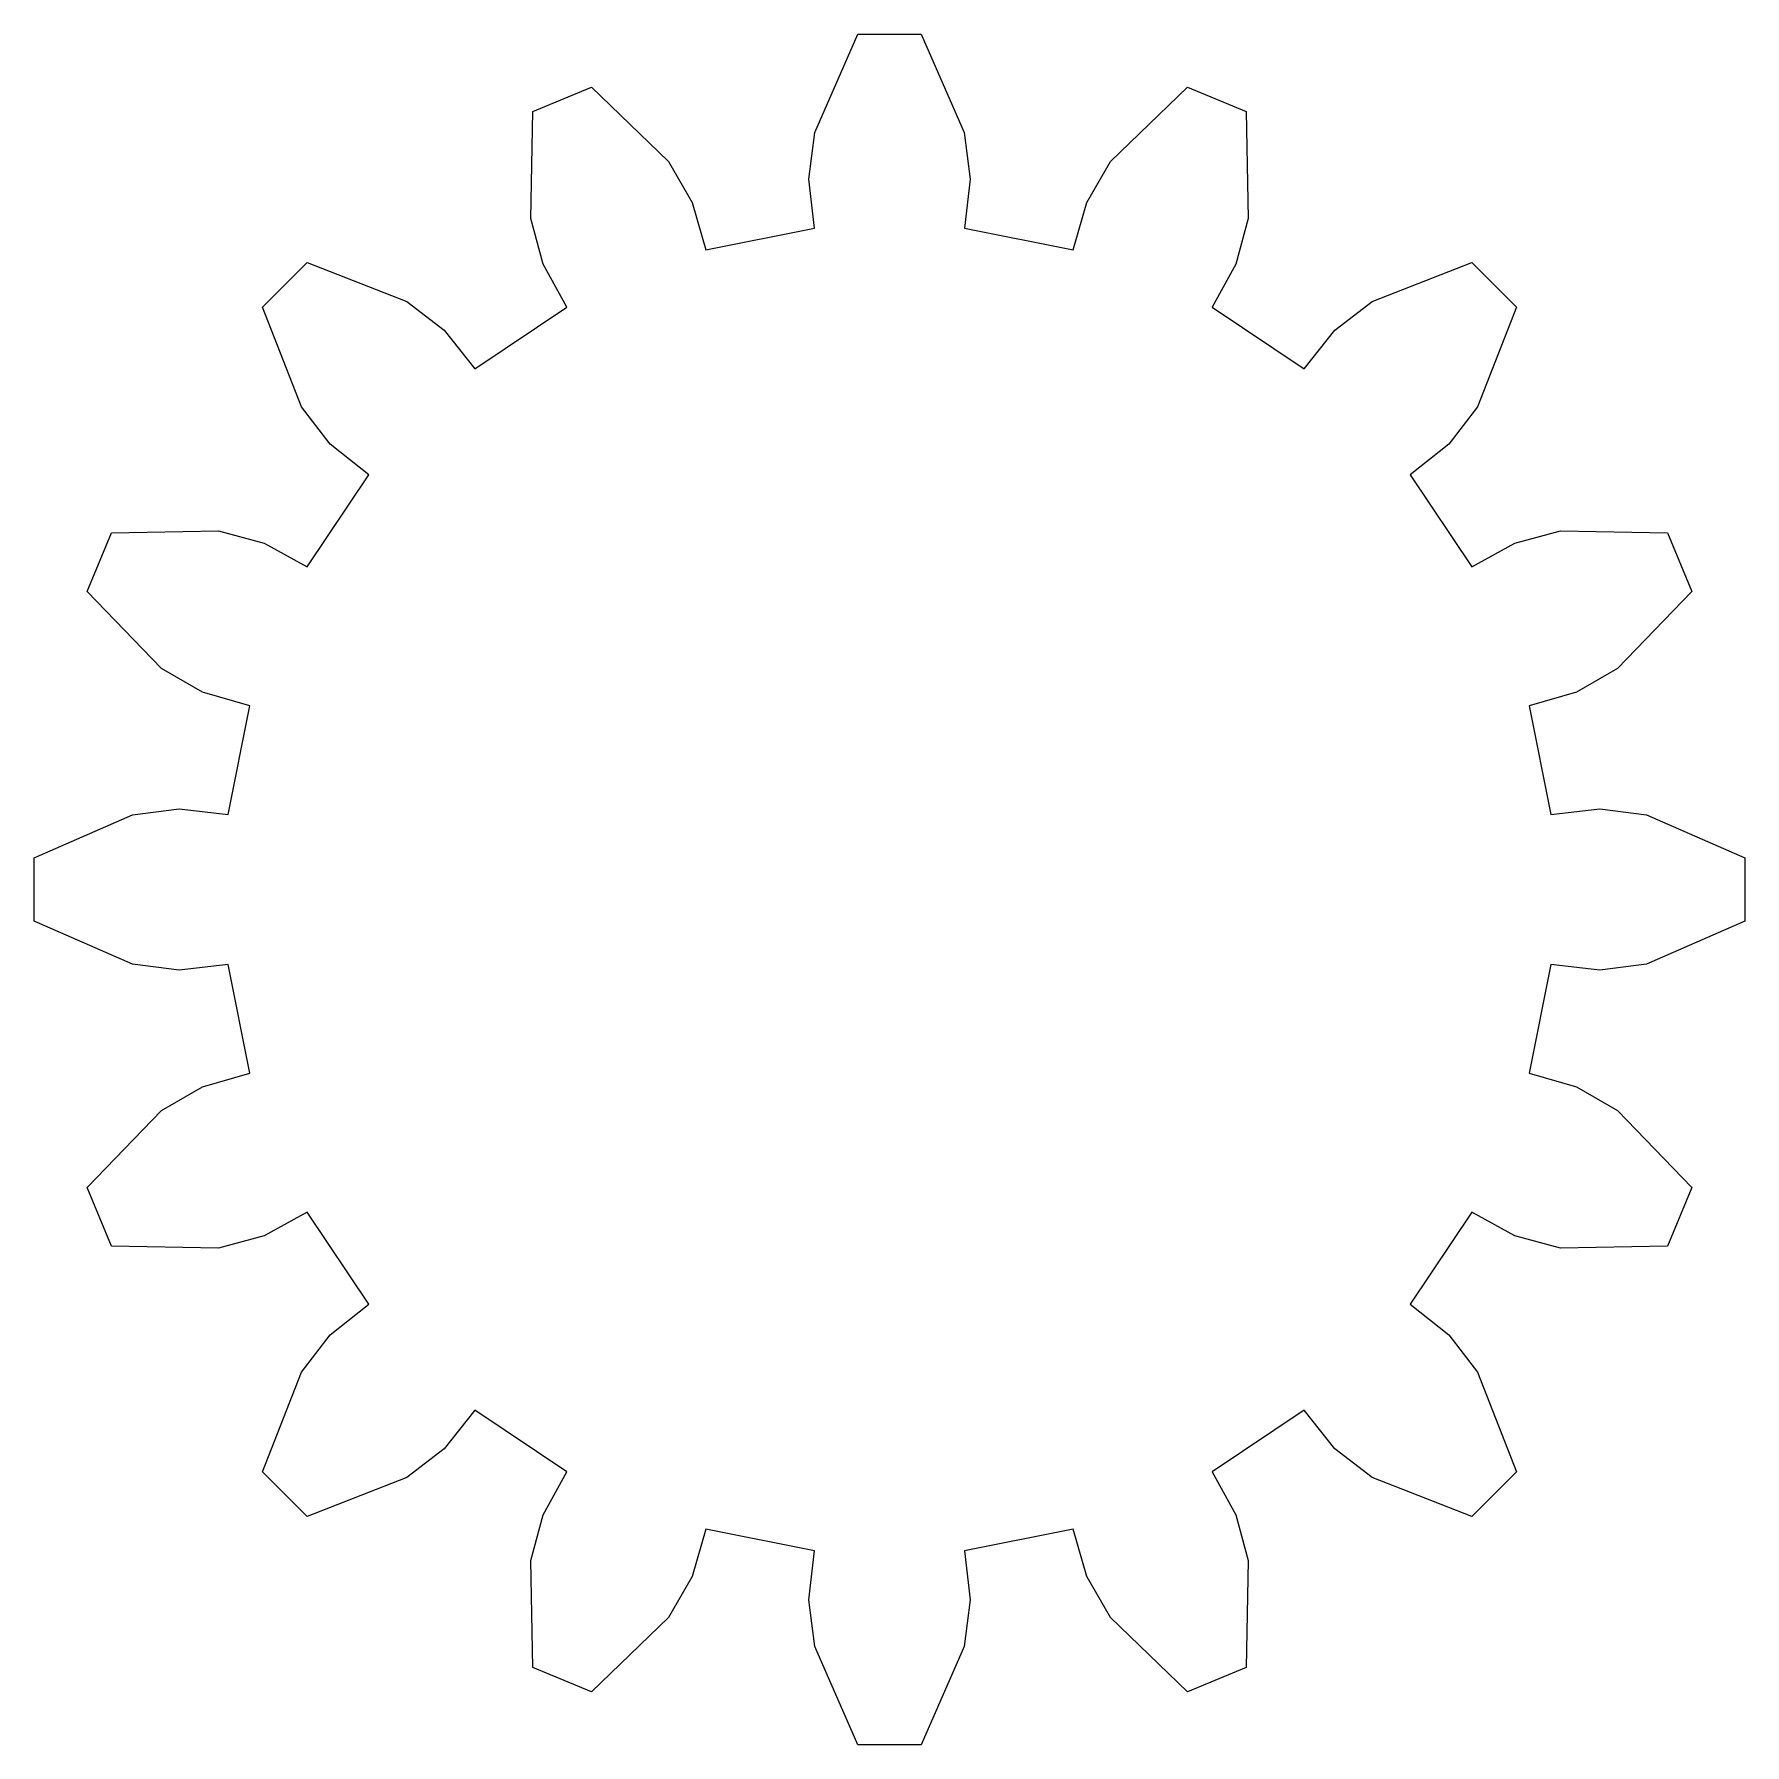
# Model space of a CAD drawing. Header units: metres. Extents: x -18.6 to 18.6, y 278.4 to 315.6.
import ezdxf

# ---------------------------------------------------------------- set-up
doc = ezdxf.new("R2010")
doc.units = ezdxf.units.M

msp = doc.modelspace()

# ---------------------------------------------------------------- linework, layer by layer
at = {"layer": '2', "color": 4}
for p, q in [((-1.620238, 313.449885), (-0.687493, 315.582921)), ((-0.687493, 315.582921), (0.687493, 315.582921)), ((0.687493, 315.582921), (1.620238, 313.449885)), ((-7.746718, 313.905392), (-6.476153, 314.431454)), ((-6.476153, 314.431454), (-4.798342, 312.817708)), ((4.798342, 312.817708), (6.476153, 314.431454)), ((6.476153, 314.431454), (7.746718, 313.905392)), ((-7.791873, 311.577623), (-7.746718, 313.905392)), ((7.746718, 313.905392), (7.791873, 311.577623)), ((-1.7526, 312.433321), (-1.620238, 313.449885)), ((1.620238, 313.449885), (1.7526, 312.433321)), ((-4.798342, 312.817708), (-4.286956, 311.929272)), ((4.286956, 311.929272), (4.798342, 312.817708)), ((-1.632091, 311.371036), (-1.7526, 312.433321)), ((1.7526, 312.433321), (1.632091, 311.371036)), ((-4.286956, 311.929272), (-3.991751, 310.901419)), ((3.991751, 310.901419), (4.286956, 311.929272)), ((-7.525456, 310.58787), (-7.791873, 311.577623)), ((7.791873, 311.577623), (7.525456, 310.58787)), ((-3.991751, 310.901419), (-1.632091, 311.371036)), ((1.632091, 311.371036), (3.991751, 310.901419)), ((-13.626253, 309.653996), (-12.653998, 310.626252)), ((-12.653998, 310.626252), (-10.486249, 309.777328)), ((-7.007296, 309.652585), (-7.525456, 310.58787)), ((7.525456, 310.58787), (7.007296, 309.652585)), ((10.486249, 309.777328), (12.653998, 310.626252)), ((12.653998, 310.626252), (13.626253, 309.653996)), ((-12.777329, 307.486248), (-13.626253, 309.653996)), ((-10.486249, 309.777328), (-9.673731, 309.152488)), ((-9.007687, 308.315699), (-7.007296, 309.652585)), ((7.007296, 309.652585), (9.007687, 308.315699)), ((9.673731, 309.152488), (10.486249, 309.777328)), ((13.626253, 309.653996), (12.777329, 307.486248)), ((-9.673731, 309.152488), (-9.007687, 308.315699)), ((9.007687, 308.315699), (9.673731, 309.152488)), ((-12.152489, 306.67373), (-12.777329, 307.486248)), ((12.777329, 307.486248), (12.152489, 306.67373)), ((-11.3157, 306.007685), (-12.152489, 306.67373)), ((12.152489, 306.67373), (11.3157, 306.007685)), ((-12.652587, 304.007294), (-11.3157, 306.007685)), ((11.3157, 306.007685), (12.652587, 304.007294)), ((-16.905393, 304.746716), (-14.577624, 304.791872)), ((-14.577624, 304.791872), (-13.587871, 304.525454)), ((13.587871, 304.525454), (14.577624, 304.791872)), ((14.577624, 304.791872), (16.905393, 304.746716)), ((-17.431456, 303.476152), (-16.905393, 304.746716)), ((-13.587871, 304.525454), (-12.652587, 304.007294)), ((12.652587, 304.007294), (13.587871, 304.525454)), ((16.905393, 304.746716), (17.431456, 303.476152)), ((-15.817709, 301.798341), (-17.431456, 303.476152)), ((17.431456, 303.476152), (15.817709, 301.798341)), ((-14.929273, 301.286954), (-15.817709, 301.798341)), ((15.817709, 301.798341), (14.929273, 301.286954)), ((-13.90142, 300.99175), (-14.929273, 301.286954)), ((14.929273, 301.286954), (13.90142, 300.99175)), ((-14.371038, 298.63209), (-13.90142, 300.99175)), ((13.90142, 300.99175), (14.371038, 298.63209)), ((-18.582922, 297.687492), (-16.449887, 298.620236)), ((-16.449887, 298.620236), (-15.433322, 298.752599)), ((-15.433322, 298.752599), (-14.371038, 298.63209)), ((14.371038, 298.63209), (15.433322, 298.752599)), ((14.371038, 298.63209), (14.371038, 298.63209)), ((15.433322, 298.752599), (16.449887, 298.620236)), ((16.449887, 298.620236), (18.582922, 297.687492)), ((-18.582922, 296.312505), (-18.582922, 297.687492)), ((18.582922, 297.687492), (18.582922, 296.312505)), ((-16.449887, 295.379761), (-18.582922, 296.312505)), ((18.582922, 296.312505), (16.449887, 295.379761)), ((-15.433322, 295.247399), (-16.449887, 295.379761)), ((-14.371038, 295.367908), (-15.433322, 295.247399)), ((-13.90142, 293.008248), (-14.371038, 295.367908)), ((14.371038, 295.367908), (13.90142, 293.008248)), ((15.433322, 295.247399), (14.371038, 295.367908)), ((16.449887, 295.379761), (15.433322, 295.247399)), ((-14.929273, 292.713043), (-13.90142, 293.008248)), ((13.90142, 293.008248), (14.929273, 292.713043)), ((-15.817709, 292.201656), (-14.929273, 292.713043)), ((14.929273, 292.713043), (15.817709, 292.201656)), ((-17.431456, 290.523845), (-15.817709, 292.201656)), ((15.817709, 292.201656), (17.431456, 290.523845)), ((-16.905393, 289.253281), (-17.431456, 290.523845)), ((17.431456, 290.523845), (16.905393, 289.253281)), ((-12.652587, 289.992703), (-13.587871, 289.474543)), ((-11.3157, 287.992312), (-12.652587, 289.992703)), ((12.652587, 289.992703), (11.3157, 287.992312)), ((13.587871, 289.474543), (12.652587, 289.992703)), ((-14.577624, 289.208125), (-16.905393, 289.253281)), ((-13.587871, 289.474543), (-14.577624, 289.208125)), ((14.577624, 289.208125), (13.587871, 289.474543)), ((16.905393, 289.253281), (14.577624, 289.208125)), ((-12.152489, 287.326268), (-11.3157, 287.992312)), ((11.3157, 287.992312), (12.152489, 287.326268)), ((-12.777329, 286.51375), (-12.152489, 287.326268)), ((12.152489, 287.326268), (12.777329, 286.51375)), ((-13.626253, 284.346001), (-12.777329, 286.51375)), ((12.777329, 286.51375), (13.626253, 284.346001)), ((-9.007687, 285.684299), (-9.673731, 284.84751)), ((-7.007296, 284.347412), (-9.007687, 285.684299)), ((9.007687, 285.684299), (7.007296, 284.347412)), ((9.673731, 284.84751), (9.007687, 285.684299)), ((-9.673731, 284.84751), (-10.486249, 284.22267)), ((10.486249, 284.22267), (9.673731, 284.84751)), ((-12.653998, 283.373745), (-13.626253, 284.346001)), ((-7.525456, 283.412128), (-7.007296, 284.347412)), ((7.007296, 284.347412), (7.525456, 283.412128)), ((13.626253, 284.346001), (12.653998, 283.373745)), ((-10.486249, 284.22267), (-12.653998, 283.373745)), ((12.653998, 283.373745), (10.486249, 284.22267)), ((-7.791873, 282.422374), (-7.525456, 283.412128)), ((7.525456, 283.412128), (7.791873, 282.422374)), ((-3.991751, 283.098579), (-4.286956, 282.070725)), ((-1.632091, 282.628961), (-3.991751, 283.098579)), ((3.991751, 283.098579), (1.632091, 282.628961)), ((4.286956, 282.070725), (3.991751, 283.098579)), ((-1.7526, 281.566676), (-1.632091, 282.628961)), ((1.632091, 282.628961), (1.7526, 281.566676)), ((-7.746718, 280.094605), (-7.791873, 282.422374)), ((7.791873, 282.422374), (7.746718, 280.094605)), ((-4.286956, 282.070725), (-4.798342, 281.18229)), ((4.798342, 281.18229), (4.286956, 282.070725)), ((-1.620238, 280.550112), (-1.7526, 281.566676)), ((1.7526, 281.566676), (1.620238, 280.550112)), ((-4.798342, 281.18229), (-6.476153, 279.568543)), ((6.476153, 279.568543), (4.798342, 281.18229)), ((-0.687493, 278.417076), (-1.620238, 280.550112)), ((1.620238, 280.550112), (0.687493, 278.417076)), ((-6.476153, 279.568543), (-7.746718, 280.094605)), ((7.746718, 280.094605), (6.476153, 279.568543)), ((0.687493, 278.417076), (-0.687493, 278.417076))]:
    msp.add_line(p, q, dxfattribs=at)

doc.saveas('drawing.dxf')
